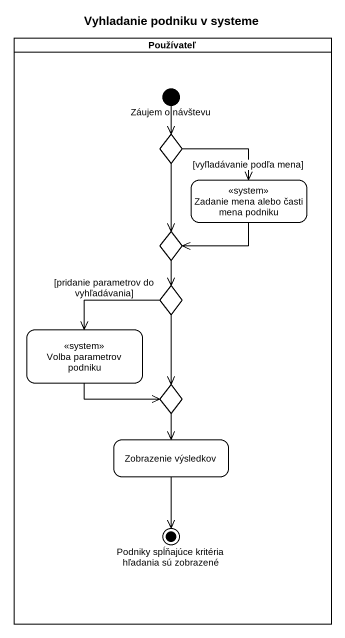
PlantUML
@startuml
title Vyhladanie podniku v systeme
hide empty description
state Používateľ <<partition>> {
  state "Záujem o návštevu" as Záujem_o_návštevu <<start>>
  state choice1 <<choice>>
  state "Zadanie mena alebo časti mena podniku" as Zadanie_mena_alebo_časti <<system>>
  state choice2 <<choice>>
  state choice3 <<choice>>
  state "Volba parametrov podniku" as Volba_parametrov_podniku <<system>>
  state choice4 <<choice>>
  state "Zobrazenie výsledkov" as Zobrazenie_výsledkov
  state "Podniky spĺňajúce kritéria hľadania sú zobrazené" as Podniky_spĺňajúce_kritéria <<end>>
}
Záujem_o_návštevu --> choice1
choice1 --> Zadanie_mena_alebo_časti : [vyľladávanie podľa mena]
choice1 --> choice2
Zadanie_mena_alebo_časti -left-> choice2
choice2 --> choice3
choice3 --> Volba_parametrov_podniku : [pridanie parametrov do vyhľadávania]
choice3 --> choice4
Volba_parametrov_podniku -right-> choice4
choice4 --> Zobrazenie_výsledkov
Zobrazenie_výsledkov --> Podniky_spĺňajúce_kritéria
@enduml
